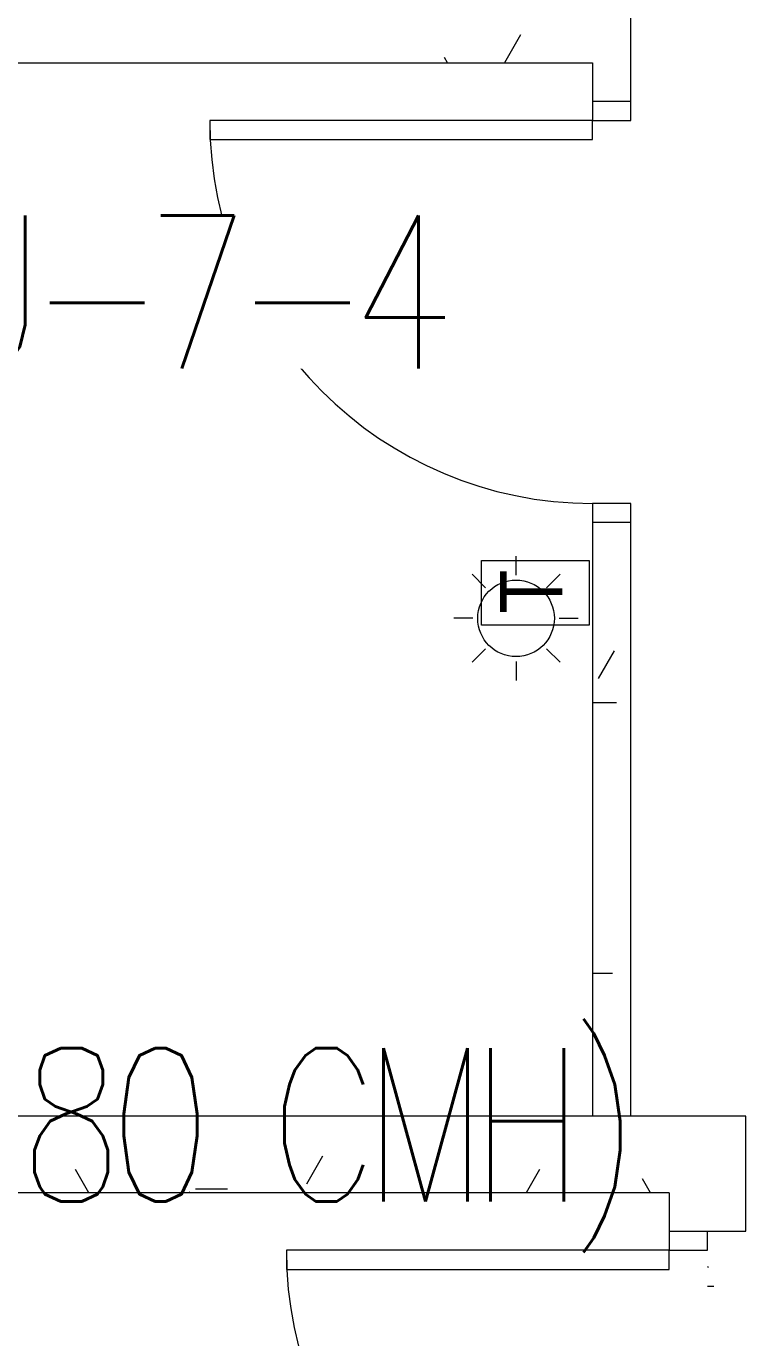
# Model space of a CAD drawing. Header units: millimetres. Extents: x 50620 to 404449, y -131543 to 97.
# Drawn here: x 359758 to 361637, y -91993 to -88569 of the extents above; entities that cross this region are included whole.
import ezdxf

# ---------------------------------------------------------------- set-up
doc = ezdxf.new("R2010")
doc.units = ezdxf.units.MM
doc.linetypes.add('CONTINOUS', pattern=[0])
for name, color, linetype, lineweight in [('1599_DB_A_BLK2_HQ_R21-2ND STOREY 20230517--$0$A-_DETA----_ED-1', 8, 'Continuous', 9), ('1599_DB_A_BLK2_HQ_R21-2ND STOREY 20230517--$0$A-_DOOR----_E', 8, 'Continuous', 9), ('1599_DB_A_BLK2_HQ_R21-2ND STOREY 20230517--$0$S-_COLN----_E', 8, 'Continuous', 9), ('A-_WALL----_H-1', 8, 'Continuous', 9), ('M-_ARCHI', 8, 'Continuous', 5), ('M-AC-TEXT', 5, 'CONTINOUS', 25), ('M-ACMV_REMOTE', 222, 'Continuous', 5), ('M-FA TEXT', 3, 'Continuous', 25)]:
    doc.layers.add(name, color=color, linetype=linetype, lineweight=lineweight)
doc.styles.add('Arial Narrow_2', font='ARIALN.TTF', dxfattribs={"height": 90})
doc.styles.add('ROMANS', font='romans.shx', dxfattribs={"width": 0.8})
pattern_1 = [(6e-11, (-28420.7, -3975.34), (1016, 254), [83.82, -678.18, 83.82, -678.18, -4064]), (6e-11, (-28420.7, -3975.34), (1016, 254), [-1524, 83.82, -1440.18, 83.82, -678.18, -1778]), (6e-11, (-28420.7, -3975.34), (1016, 254), [-3810, 83.82, -424.18, 83.82, -1186.18]), (120, (-28039.7, -3848.34), (-727.9705, 752.8818), [83.82, -678.18, 83.82, -678.18, -4064]), (120, (-28039.7, -3848.34), (-727.9705, 752.8818), [-1524, 83.82, -1440.18, 83.82, -678.18, -1778]), (120, (-28039.7, -3848.34), (-727.9705, 752.8818), [-3810, 83.82, -424.18, 83.82, -1186.18]), (240, (-27912.7, -3340.34), (-288.0295, -1006.8818), [83.82, -678.18, 83.82, -678.18, -4064]), (240, (-27912.7, -3340.34), (-288.0295, -1006.8818), [-1524, 83.82, -1440.18, 83.82, -678.18, -1778]), (240, (-27912.7, -3340.34), (-288.0295, -1006.8818), [-3810, 83.82, -424.18, 83.82, -1186.18])]

# ---------------------------------------------------------------- blocks, each defined once
blk = doc.blocks.new('Thermostat')
at = {"color": 222, "lineweight": 0}
blk.add_lwpolyline([(817450.2, 27872.2), (817750.2, 27872.2), (817750.2, 27372.2), (817450.2, 27372.2)], close=True, dxfattribs=at)
at = {"color": 222, "lineweight": 0, "insert": (817504.1, 27787.5), "char_height": 290.6, "attachment_point": 1, "style": 'Arial Narrow_2'}
blk.add_mtext_dynamic_manual_height_columns('T', width=565.64, gutter_width=1.94, heights=[0], dxfattribs=at)
blk = doc.blocks.new('1599_DB_A_BLK2_HQ_R21-2ND STOREY 20230517--$0$IDA - F - Single - Swing - 1100L X 2200H - B2-TD01-3240950-LINKVIEW_BLK2_2ND STOREY')
at = {"layer": '1599_DB_A_BLK2_HQ_R21-2ND STOREY 20230517--$0$A-_DOOR----_E'}
for p, q in [((500, 1050), (450, 1050)), ((450, 1050), (450, 50)), ((500, 50), (500, 1050)), ((-500, 50), (-550, 50)), ((-500, -50), (-500, 50)), ((450, 50), (500, 50)), ((550, 50), (500, 50)), ((500, 50), (500, -50)), ((-550, -50), (-500, -50)), ((500, -50), (550, -50))]:
    blk.add_line(p, q, dxfattribs=at)
blk.add_arc((500, 50), 1000, 90, 180, dxfattribs=at)
blk = doc.blocks.new('1599_DB_A_BLK2_HQ_R21-2ND STOREY 20230517--$0$IDA - Strobe Light - IDA - Strobe Light-3509615-LINKVIEW_BLK2_2ND STOREY')
at = {"layer": '1599_DB_A_BLK2_HQ_R21-2ND STOREY 20230517--$0$A-_DETA----_ED-1'}
for p, q in [((0, 312.5), (0, 362.5)), ((-79.5, 279.5), (-114.9, 314.9)), ((79.5, 279.5), (114.9, 314.9)), ((-112.5, 200), (-162.5, 200)), ((112.5, 200), (162.5, 200)), ((-79.5, 120.5), (-114.9, 85.1)), ((79.5, 120.5), (114.9, 85.1)), ((0, 87.5), (0, 37.5))]:
    blk.add_line(p, q, dxfattribs=at)
blk.add_circle((0, 200), 100, dxfattribs=at)
blk = doc.blocks.new('ARCHI 2ND_2024 09 11')
at = {"layer": '1599_DB_A_BLK2_HQ_R21-2ND STOREY 20230517--$0$S-_COLN----_E', "lineweight": 5}
h = blk.add_hatch(dxfattribs=at)
h.set_pattern_fill('FP_3', color=8, style=0, pattern_type=2)
h.set_pattern_definition(pattern_1)
h.paths.add_polyline_path([(-25861.6, -60666.7), (-23750, -60666.7), (-23750, -60566.7), (-28750, -60566.7), (-28750, -60666.7)], flags=0)
h = blk.add_hatch(dxfattribs=at)
h.set_pattern_fill('FP_3', color=8, style=0, pattern_type=2)
h.set_pattern_definition(pattern_1)
h.paths.add_polyline_path([(-23750, -62981.7), (-23650, -62981.7), (-23650, -61881.7), (-23750, -61881.7)], flags=0)
h = blk.add_hatch(dxfattribs=at)
h.set_pattern_fill('FP_3', color=8, style=0, pattern_type=2)
h.set_pattern_definition(pattern_1)
h.paths.add_polyline_path([(-33077.7, -63616.7), (-23350, -63616.7), (-23350, -63516.7), (-34150, -63516.7), (-34150, -63616.7)], flags=0)
h = blk.add_hatch(dxfattribs=at)
h.set_pattern_fill('FP_3', color=8, style=0, pattern_type=2)
h.set_pattern_definition(pattern_1)
h.paths.add_polyline_path([(-23450, -64481.7), (-23350, -64481.7), (-23350, -63616.7), (-23450, -63616.7)], flags=0)
at = {"layer": 'A-_WALL----_H-1', "lineweight": 5}
h = blk.add_hatch(dxfattribs=at)
h.set_pattern_fill('FP_3', color=256, style=0, pattern_type=2)
h.set_pattern_definition([(360, (102886.37, 38752.37), (1016, 254), [83.82, -678.18, 83.82, -678.18, -4064]), (360, (102886.37, 38752.37), (1016, 254), [-1524, 83.82, -1440.18, 83.82, -678.18, -1778]), (360, (102886.37, 38752.37), (1016, 254), [-3810, 83.82, -424.18, 83.82, -1186.18]), (120, (103267.37, 38879.37), (-727.97045, 752.8818), [83.82, -678.18, 83.82, -678.18, -4064]), (120, (103267.37, 38879.37), (-727.97045, 752.8818), [-1524, 83.82, -1440.18, 83.82, -678.18, -1778]), (120, (103267.37, 38879.37), (-727.97045, 752.8818), [-3810, 83.82, -424.18, 83.82, -1186.18]), (240, (103394.37, 39387.37), (-288.02955, -1006.8818), [83.82, -678.18, 83.82, -678.18, -4064]), (240, (103394.37, 39387.37), (-288.02955, -1006.8818), [-1524, 83.82, -1440.18, 83.82, -678.18, -1778]), (240, (103394.37, 39387.37), (-288.02955, -1006.8818), [-3810, 83.82, -424.18, 83.82, -1186.18])])
h.paths.add_polyline_path([(-23650, -63381.7), (-23650, -62981.7), (-23750, -62981.7), (-23750, -63381.7)])
h.paths.add_polyline_path([(-23650, -61881.7), (-23650, -61866.7), (-23750, -61866.7), (-23750, -61881.7), (-23700, -61881.7)])
h.paths.add_polyline_path([(-23750, -60766.7), (-23650, -60766.7), (-23650, -60466.7), (-23750, -60466.7), (-23750, -60680.4)])
h.paths.add_polyline_path([(-23750, -59366.7), (-23650, -59366.7), (-23650, -56666.7), (-23750, -56666.7), (-23750, -59272.5)])
h.paths.add_polyline_path([(-23650, -55566.7), (-23650, -53716.7), (-23750, -53716.7), (-23750, -55566.7), (-23700, -55566.7)])
h.paths.add_polyline_path([(-23750, -52616.7), (-23650, -52616.7), (-23650, -52416.7), (-23750, -52416.7), (-23750, -52516.7)])
at = {"layer": '1599_DB_A_BLK2_HQ_R21-2ND STOREY 20230517--$0$S-_COLN----_E', "color": 8, "lineweight": 5}
for p, q in [((-23650, -60766.7), (-23650, -60466.7)), ((-28750, -60666.7), (-23750, -60666.7)), ((-23750, -60666.7), (-23750, -60766.7)), ((-23750, -60766.7), (-23650, -60766.7)), ((-23650, -61866.7), (-23750, -61866.7)), ((-23550, -63616.7), (-34050, -63616.7)), ((-23550, -63716.7), (-23350, -63716.7))]:
    blk.add_line(p, q, dxfattribs=at)
for points in [[(-23750, -61866.7), (-23750, -63416.7)], [(-23650, -63416.7), (-23650, -61866.7)], [(-23350, -63716.7), (-23350, -63416.7), (-28750, -63416.7)], [(-23550, -63616.7), (-23550, -63716.7)]]:
    blk.add_lwpolyline(points, dxfattribs=at)
at = {"layer": '1599_DB_A_BLK2_HQ_R21-2ND STOREY 20230517--$0$S-_COLN----_E', "color": 8, "lineweight": 5, "rotation": 90.0000000000586}
for name, p in [('1599_DB_A_BLK2_HQ_R21-2ND STOREY 20230517--$0$IDA - F - Single - Swing - 1100L X 2200H - B2-TD01-3240950-LINKVIEW_BLK2_2ND STOREY', (-23700, -61316.7)), ('1599_DB_A_BLK2_HQ_R21-2ND STOREY 20230517--$0$IDA - Strobe Light - IDA - Strobe Light-3509615-LINKVIEW_BLK2_2ND STOREY', (-23750, -62116.7)), ('1599_DB_A_BLK2_HQ_R21-2ND STOREY 20230517--$0$IDA - F - Single - Swing - 1100L X 2200H - B2-TD01-3240950-LINKVIEW_BLK2_2ND STOREY', (-23500, -64266.7))]:
    blk.add_blockref(name, p, dxfattribs=at)

msp = doc.modelspace()

# ---------------------------------------------------------------- block references
at = {"layer": 'M-_ARCHI', "lineweight": 5, "extrusion": (0.000419962, 1.0854e-05, 1), "rotation": 359.9999887056363}
msp.add_blockref('ARCHI 2ND_2024 09 11', (384987.1, -27998.1, 422.1), dxfattribs=at)

# ---------------------------------------------------------------- next in the draw order: block references
at = {"layer": 'M-ACMV_REMOTE', "lineweight": 5, "xscale": 0.5625, "yscale": 0.5625, "zscale": 0.5625, "rotation": 89.99999999999999}
msp.add_blockref('Thermostat', (376625.5, -549948.2), dxfattribs=at)

# ---------------------------------------------------------------- next in the draw order: texts
at = {"layer": 'M-AC-TEXT', "insert": (359053.7, -89462.9, -12.6), "char_height": 400, "width": 1509.377, "attachment_point": 7, "line_spacing_factor": 0.8, "style": 'ROMANS', "bg_fill": 3, "box_fill_scale": 1, "bg_fill_color": 256, "bg_fill_transparency": 0}
msp.add_mtext('{\\Fsimplex|c0;\\T0.8;FCU-7-4}', dxfattribs=at)
at = {"layer": 'M-FA TEXT', "insert": (359155.3, -91770.4, 0), "char_height": 400, "width": 2415.364, "attachment_point": 7, "line_spacing_factor": 0.8, "style": 'ROMANS'}
msp.add_mtext('{\\Fsimplex|c0;\\T0.8;FA(80 CMH)}', dxfattribs=at)

doc.saveas('drawing.dxf')
